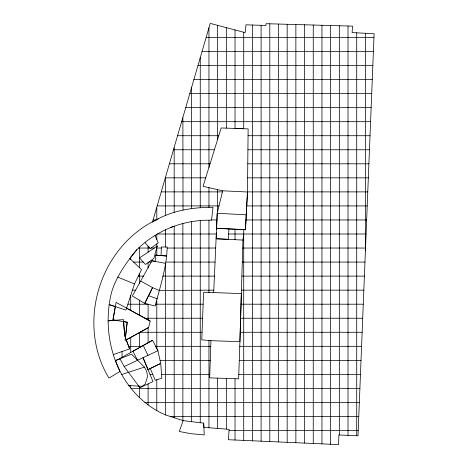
<?xml version="1.0" encoding="UTF-8"?>
<svg xmlns="http://www.w3.org/2000/svg" width="468" height="468" viewBox="0 0 468 468"><rect width="100%" height="100%" fill="white"/><g stroke="black" fill="none" stroke-linecap="round" stroke-linejoin="round"><path stroke-width="0.7" d="M210.933 340.686L209.658 377.857L238.645 378.858L239.914 341.669L210.933 340.686L201.766 339.856L203.598 292.471L213.683 292.582L216.374 232.461M216.456 229.659L217.21 213.256L222.686 190.815L247.484 191.991L245.443 229.735L216.491 228.261L245.443 229.735L247.484 191.991L248.122 128.881L221.153 127.963L203.089 186.334L222.686 190.815M161.08 255.557L161.343 247.01L167.164 247.01C166.789 267.181 160.138 286.638 155.148 306.002L144.735 303.422L132.362 296.016L151.913 260.793L155.165 261.396L155.668 255.119L166.784 256.031L155.668 255.119M243.717 234L242.939 240.066L239.914 341.669L241.342 293.594L213.683 292.582M228.881 228.916L228.343 239.359L216.198 238.756L217.21 213.256L246.209 214.824M148.608 327.512L150.164 321.071L116.082 302.392L112.975 319.913L127.179 322.218L125.447 337.568L124.663 335.41L123.599 321.645L127.179 322.218L125.102 340.511L148.608 327.512L126.278 339.873L129.583 348.894L113.332 354.598C121.142 380.8 140.154 404.083 165.491 414.923L183.146 420.621L203.662 423.119L203.89 427.354L229.098 429.331L228.46 439.727L338.616 444.6L338.861 434.988L358.002 435.807L374.102 33.749L352.1 32.555L352.574 26.132L266.04 23.692L265.906 25.477L245.963 24.804L245.197 32.62L210.214 23.4L152.433 222.165C170.451 210.717 191.991 207.248 212.999 207.306L211.524 220.206C183.848 219.498 156.54 230.18 136.843 249.69C126.331 262.554 116.269 276.424 111.489 292.553C106.476 312.952 107.119 334.532 113.332 354.598M157.225 246.063L153.855 258.435L145.472 264.484L139.522 257.897L157.225 246.063L156.798 246.349L156.798 243.869M129.73 258.435L141.529 269.632L134.486 283.936L125.956 310.073L109.12 304.598L115.327 306.61L112.975 319.913L115.151 320.258L107.956 320.832L123.453 319.603L124.663 335.41L129.583 348.894M183.146 420.621L179.273 431.473L190.88 433.696L204.253 434.907L203.662 423.119M140.827 281.128L152.562 287.633L144.735 303.422L152.562 287.633L159.155 290.423L213.794 290.16M136.843 249.69L130.718 257.219L130.718 259.377M138.739 386.129L139.944 387.75L152.989 381.572L143.032 357.687L148.005 369.603L160.74 363.408L150.292 368.527L155.247 380.279L161.834 378.22L160.74 363.408L157.909 350.707L152.615 340.265L132.965 351.216L137.51 360.29M139.944 387.75L124.172 366.549L119.826 358.541L152.615 340.265M158.254 218.895C99.754 245.56 75.693 323.101 108.939 378.121L119.937 371.516L115.526 360.6L131.461 354.159L144.425 367.123L146.712 371.223L147.531 376.6L145.109 384.187L142.073 386.311L128.682 385.556L130.718 385.673L130.718 387.913M148.005 369.603L150.292 368.527M124.172 366.549L157.909 350.707L155.686 346.32L210.74 346.32M116.087 360.36L115.59 360.36L119.972 358.798L119.826 358.541M170.627 227.395L174.178 226.219L174.178 417.754M121.657 374.523L144.425 367.123M183.017 210.021L182.871 117.837M206.154 37.44L373.95 37.44M202.088 51.48L373.388 51.48M198.022 65.52L372.826 65.52M193.957 79.56L372.265 79.56M189.891 93.6L371.703 93.6M185.825 107.64L371.142 107.64M181.759 121.68L370.58 121.68M177.694 135.72L218.755 135.72M248.052 135.72L370.018 135.72M173.628 149.76L214.408 149.76M247.911 149.76L369.457 149.76M169.562 163.8L210.062 163.8M247.771 163.8L368.895 163.8M205.721 177.84L165.496 177.84L165.491 215.584M247.63 177.84L368.328 177.84M161.431 191.88L222.429 191.88M247.484 191.88L367.766 191.88M157.365 205.92L219.001 205.92M246.73 205.92L367.204 205.92M153.112 219.96L156.359 219.96M211.554 219.96L216.947 219.96M245.969 219.96L366.643 219.96M157.441 234L216.386 234M228.624 234L366.081 234M138.797 248.04L149.772 248.04L148.104 246.15L148.104 252.158M151.065 248.04L154.264 248.04M156.686 248.04L161.314 248.04M167.117 248.04L215.766 248.04M242.705 248.04L365.52 248.04M133.567 262.08L143.296 262.08M148.806 262.08L151.211 262.08M165.924 262.08L215.11 262.08M242.284 262.08L364.958 262.08M138.335 276.12L143.559 276.12M162.636 276.12L214.449 276.12M241.868 276.12L364.396 276.12M132.456 290.16L135.691 290.16M241.453 290.16L363.835 290.16M127.869 304.2L148.104 304.258L148.104 319.948M155.739 304.2L203.141 304.2M241.032 304.2L363.267 304.2M144.986 318.24L202.603 318.24M240.616 318.24L362.706 318.24M139.996 332.28L202.059 332.28M240.195 332.28L362.144 332.28M128.642 346.32L141.751 346.32M239.756 346.32L361.583 346.32M160.056 360.36L210.261 360.36M239.277 360.36L361.021 360.36M150 374.4L152.767 374.4M161.548 374.4L209.781 374.4M238.797 374.4L360.459 374.4M131.175 388.44L359.898 388.44M144.858 402.48L359.336 402.48M170.317 416.52L358.775 416.52M229.022 430.56L358.207 430.56M216.198 238.756L242.939 240.066M151.913 260.793L165.742 263.373M148.59 295.659L157.47 298.912M117.702 277.085L134.486 283.936M126.576 308.16L150.164 321.071M145.08 242.728L150.275 248.613L158.202 242.845L155.048 235.457M143.267 345.46L147.987 355.37M365.409 33.275L365.409 250.807M356.715 32.807L356.715 435.749M348.022 26.003L348.022 435.38M339.329 25.758L339.329 435.006M330.642 25.512L330.642 444.384M321.949 25.266L321.949 443.921M313.256 25.02L313.256 443.459M304.563 24.781L304.563 442.997M295.87 24.535L295.87 442.547M287.176 24.289L287.176 442.248M278.489 24.043L278.489 441.95M269.796 23.798L269.796 441.652M261.103 25.313L261.103 441.295M252.41 25.02L252.41 440.879M243.717 32.228L243.717 128.729L235.024 128.437L235.024 29.94M243.717 229.648L243.717 440.464M235.024 229.221L235.024 239.68M235.024 378.735L235.024 440.043M226.331 27.647L226.331 128.138M226.331 378.431L226.331 429.115M217.643 25.354L217.643 139.312M217.643 189.558L217.643 211.501M217.643 378.132L217.643 428.436M208.95 27.776L208.95 167.404M208.95 187.539L208.95 207.394M208.95 220.317L208.95 292.529M208.95 340.511L208.95 427.752M200.257 57.798L200.257 207.815M200.257 220.703L200.257 422.791M191.564 87.82L191.564 208.646M191.564 221.709L191.564 421.861M182.871 223.61L182.871 420.533M174.178 147.859L174.178 212.314M165.491 229.572L165.491 247.01M165.491 264.408L165.491 414.923M156.798 207.897L156.798 219.714M156.798 234.392L156.798 239.546M156.798 247.636L156.798 255.212M156.798 300.965L156.798 348.514M156.798 379.794L156.798 410.588M148.104 262.583L148.104 267.778M148.104 327.793L148.104 342.781M148.104 383.883L148.104 404.919M139.411 247.519L139.411 267.62M139.411 273.938L139.411 283.62M139.411 300.234L139.411 315.186M139.411 332.608L139.411 347.625M139.411 387.036L139.411 397.361M130.718 295.472L130.718 310.43M130.718 337.416L130.718 352.468M122.025 351.55L122.025 357.312"/></g></svg>
